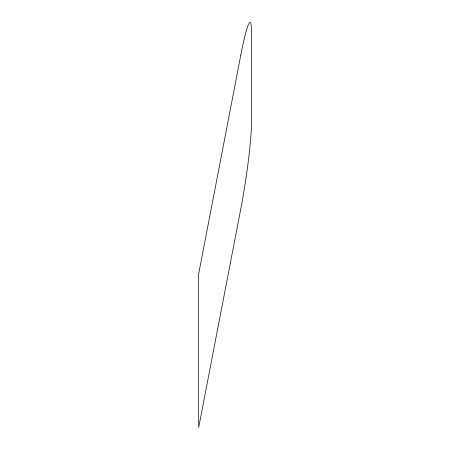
<?xml version="1.0" encoding="UTF-8"?>
<svg xmlns="http://www.w3.org/2000/svg" width="450" height="450" viewBox="0 0 450 450"><rect width="100%" height="100%" fill="white"/><g stroke="black" fill="none" stroke-linecap="round" stroke-linejoin="round"><path stroke-width="0.67" d="M240.778 55.209L198.585 274.314L198.692 427.5L240.885 208.395A62.887 4.961 -81.5 0 0 251.415 124.161L251.347 29.891A62.887 4.961 -81.5 0 0 240.778 55.209"/></g></svg>
